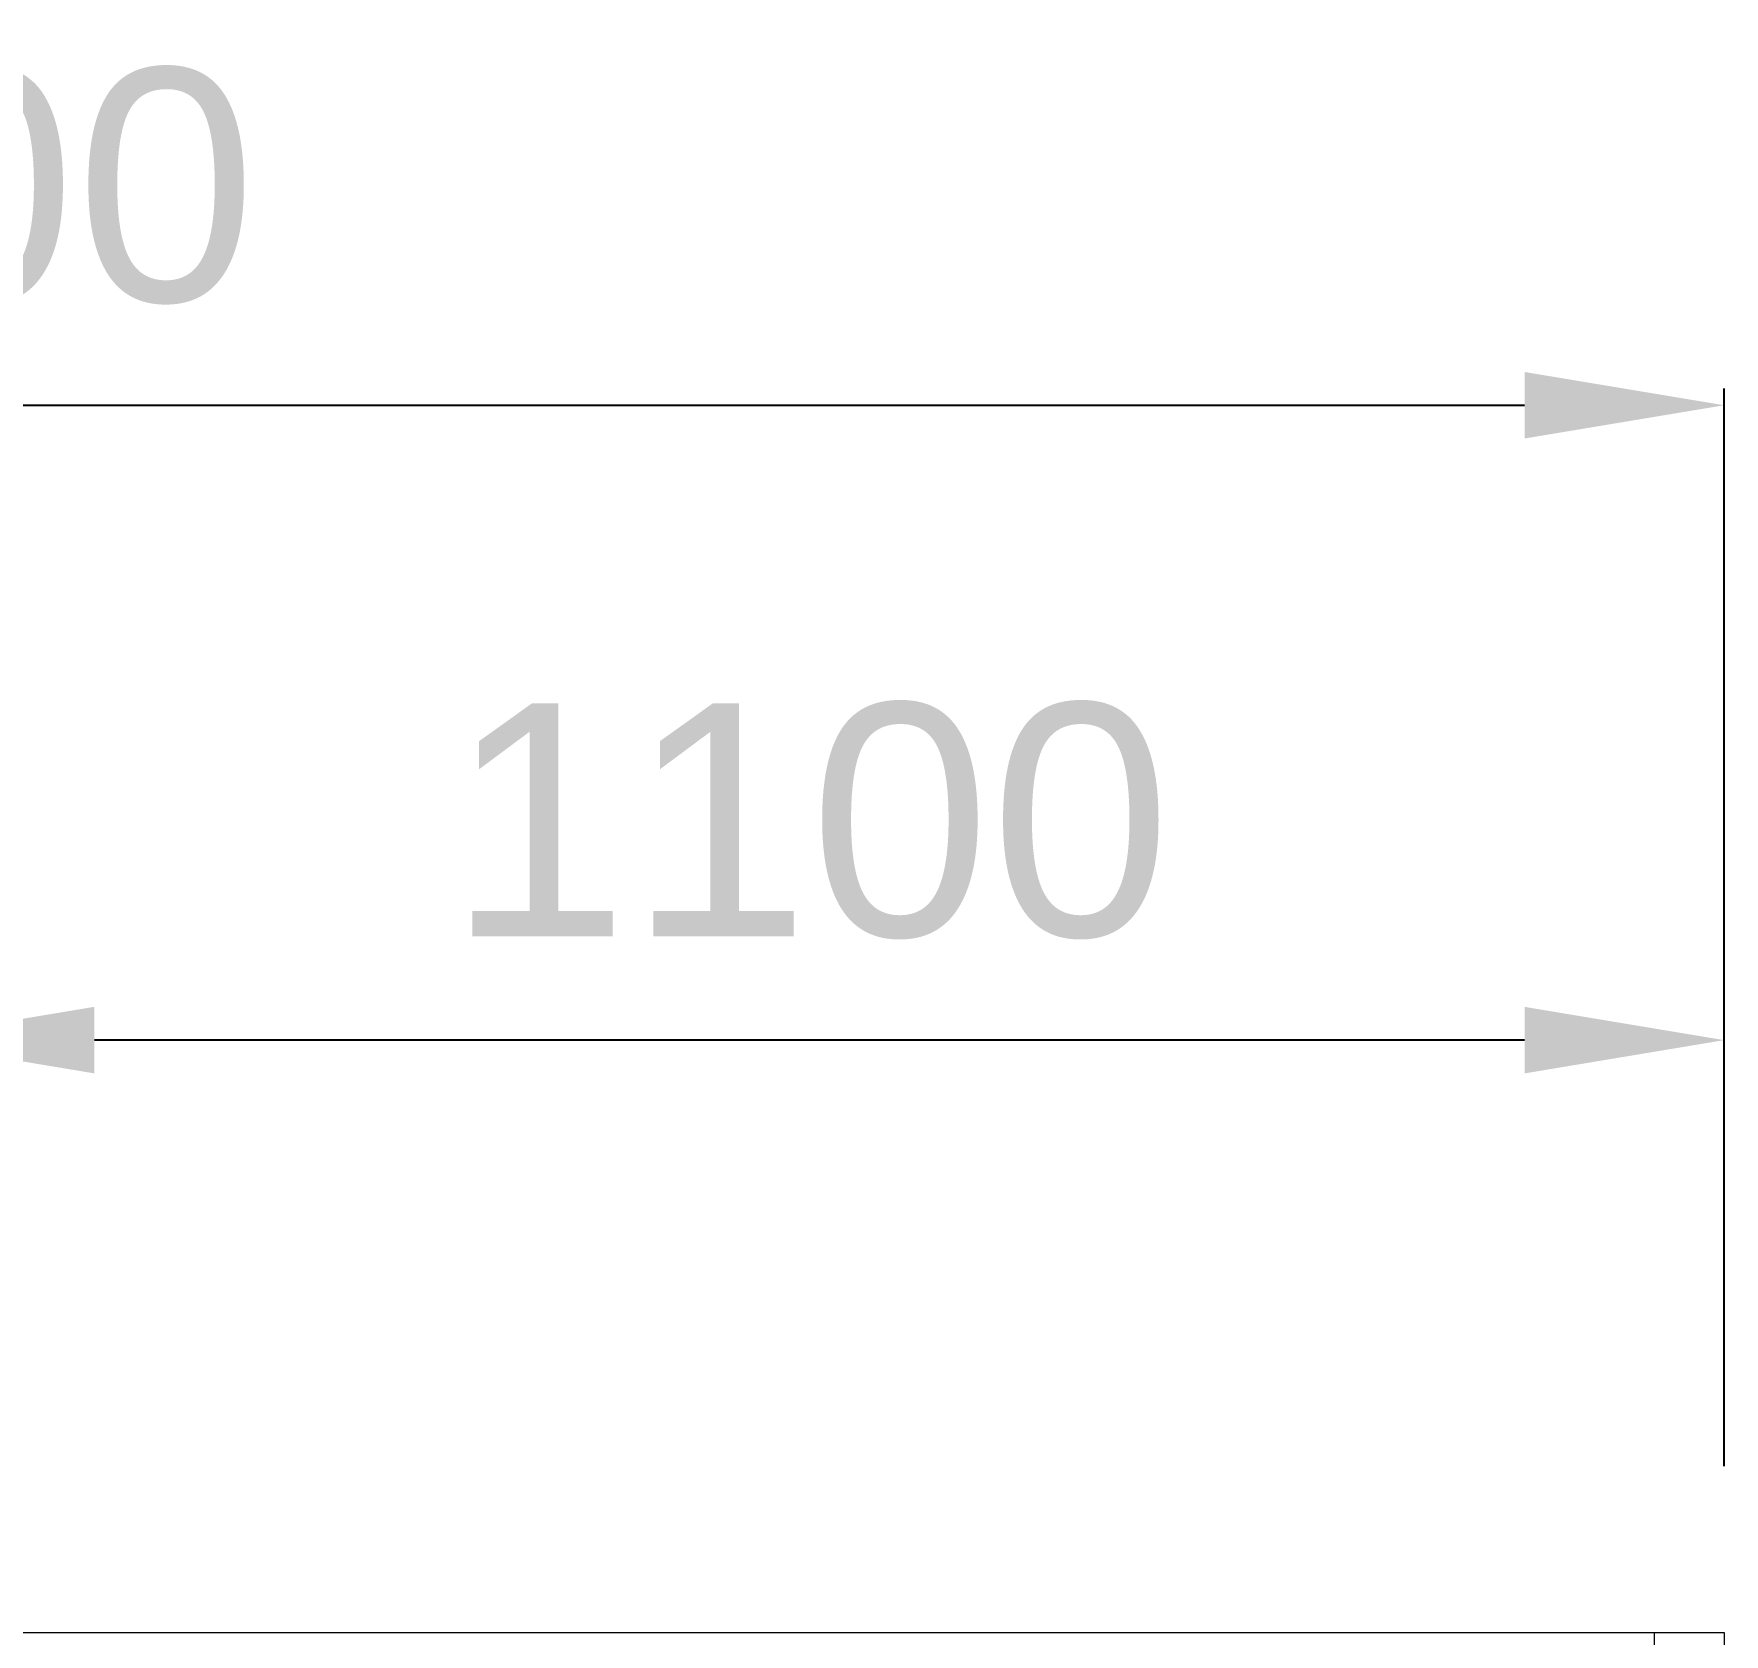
# Model space of a CAD drawing. Header units: millimetres. Extents: x -17070 to 46266, y -291348 to 34996.
# Drawn here: x 21487 to 22503, y 24183 to 25145 of the extents above; entities that cross this region are included whole.
import ezdxf

# ---------------------------------------------------------------- set-up
doc = ezdxf.new("R2010")
doc.units = ezdxf.units.MM
doc.styles.get("Standard").update_dxf_attribs({"font": 'arial.ttf'})
doc.dimstyles.new('1.40', dxfattribs={"dimscale": 20, "dimtxt": 1.5, "dimasz": 1, "dimexe": 0.5, "dimexo": 0.5, "dimgap": 0.5, "dimtad": 1, "dimdec": 0, "dimzin": 0, "dimdsep": 46, "dimtxsty": 'Standard', "dimcen": 0, "dimclrd": 2, "dimclre": 2, "dimclrt": 3, "dimadec": 0, "dimazin": 0, "dimtfac": 1, "dimtdec": 0, "dimtmove": 0, "dimatfit": 0, "dimfxl": 1, "dimtolj": 1, "dimtzin": 0, "dimlwd": -1, "dimlwe": -1, "dimarcsym": 0})

# ---------------------------------------------------------------- blocks, each defined once
blk = doc.blocks.new('*D612')
at = {"color": 2, "transparency": 16777216}
for p, q in [((21403, 24331.1), (21403, 24549.9)), ((22503, 24283.6), (22503, 24549.9)), ((22383, 24539.9), (21523, 24539.9))]:
    blk.add_line(p, q, dxfattribs=at)
for points in [[(21523, 24559.9), (21523, 24519.9), (21403, 24539.9)], [(22383, 24559.9), (22383, 24519.9), (22503, 24539.9)]]:
    blk.add_solid(points, dxfattribs=at)
at = {"layer": 'Defpoints', "color": 0, "transparency": 16777216}
for p in [(21403, 24539.9), (21403, 24231.1), (22503, 24183.6)]:
    blk.add_point(p, dxfattribs=at)
at = {"color": 3, "lineweight": 5, "transparency": 16777216, "insert": (21953, 24671.4), "char_height": 140, "attachment_point": 5}
blk.add_mtext('\\A1;1100', dxfattribs=at)
blk = doc.blocks.new('*D613')
at = {"color": 2, "transparency": 16777216}
for p, q in [((20303, 24283.6), (20303, 24931.7)), ((22503, 24283.6), (22503, 24931.7)), ((20423, 24921.7), (22383, 24921.7))]:
    blk.add_line(p, q, dxfattribs=at)
for points in [[(20423, 24941.7), (20423, 24901.7), (20303, 24921.7)], [(22383, 24941.7), (22383, 24901.7), (22503, 24921.7)]]:
    blk.add_solid(points, dxfattribs=at)
at = {"layer": 'Defpoints', "color": 0, "transparency": 16777216}
for p in [(22503, 24921.7), (20303, 24183.6), (22503, 24183.6)]:
    blk.add_point(p, dxfattribs=at)
at = {"color": 3, "lineweight": 5, "transparency": 16777216, "insert": (21403, 25053.2), "char_height": 140, "attachment_point": 5}
blk.add_mtext('\\A1;2200', dxfattribs=at)
blk = doc.blocks.new('3')
at = {"lineweight": 20}
for p, q in [((20303, 24183.6), (22503, 24183.6)), ((22461, 24183.6), (22461, 22383.6)), ((22503, 24183.6), (22503, 21783.6))]:
    blk.add_line(p, q, dxfattribs=at)
at = {"color": 7, "lineweight": 20}
blk.add_line((21407.5, 24183.6), (22455.5, 24183.6), dxfattribs=at)

msp = doc.modelspace()

# ---------------------------------------------------------------- block references
msp.add_blockref('3', (0, 0))

# ---------------------------------------------------------------- dimensions: what is measured, and where the dimension line sits
at = {"lineweight": 5}
for base, p1, p2, picture, middle in [((22503, 24921.7), (20303, 24183.6), (22503, 24183.6), '*D613', (21403, 25053.2)), ((21403, 24539.9), (22503, 24183.6), (21403, 24231.1), '*D612', (21953, 24671.4))]:
    dim = msp.add_linear_dim(base=base, p1=p1, p2=p2, dimstyle='1.40', override={"dimtxt": 7, "dimasz": 6, "dimexo": 5, "dimgap": 3}, dxfattribs=at)
    dim.commit()
    dim.dimension.update_dxf_attribs({"geometry": picture, "text_midpoint": middle})

doc.saveas('drawing.dxf')
